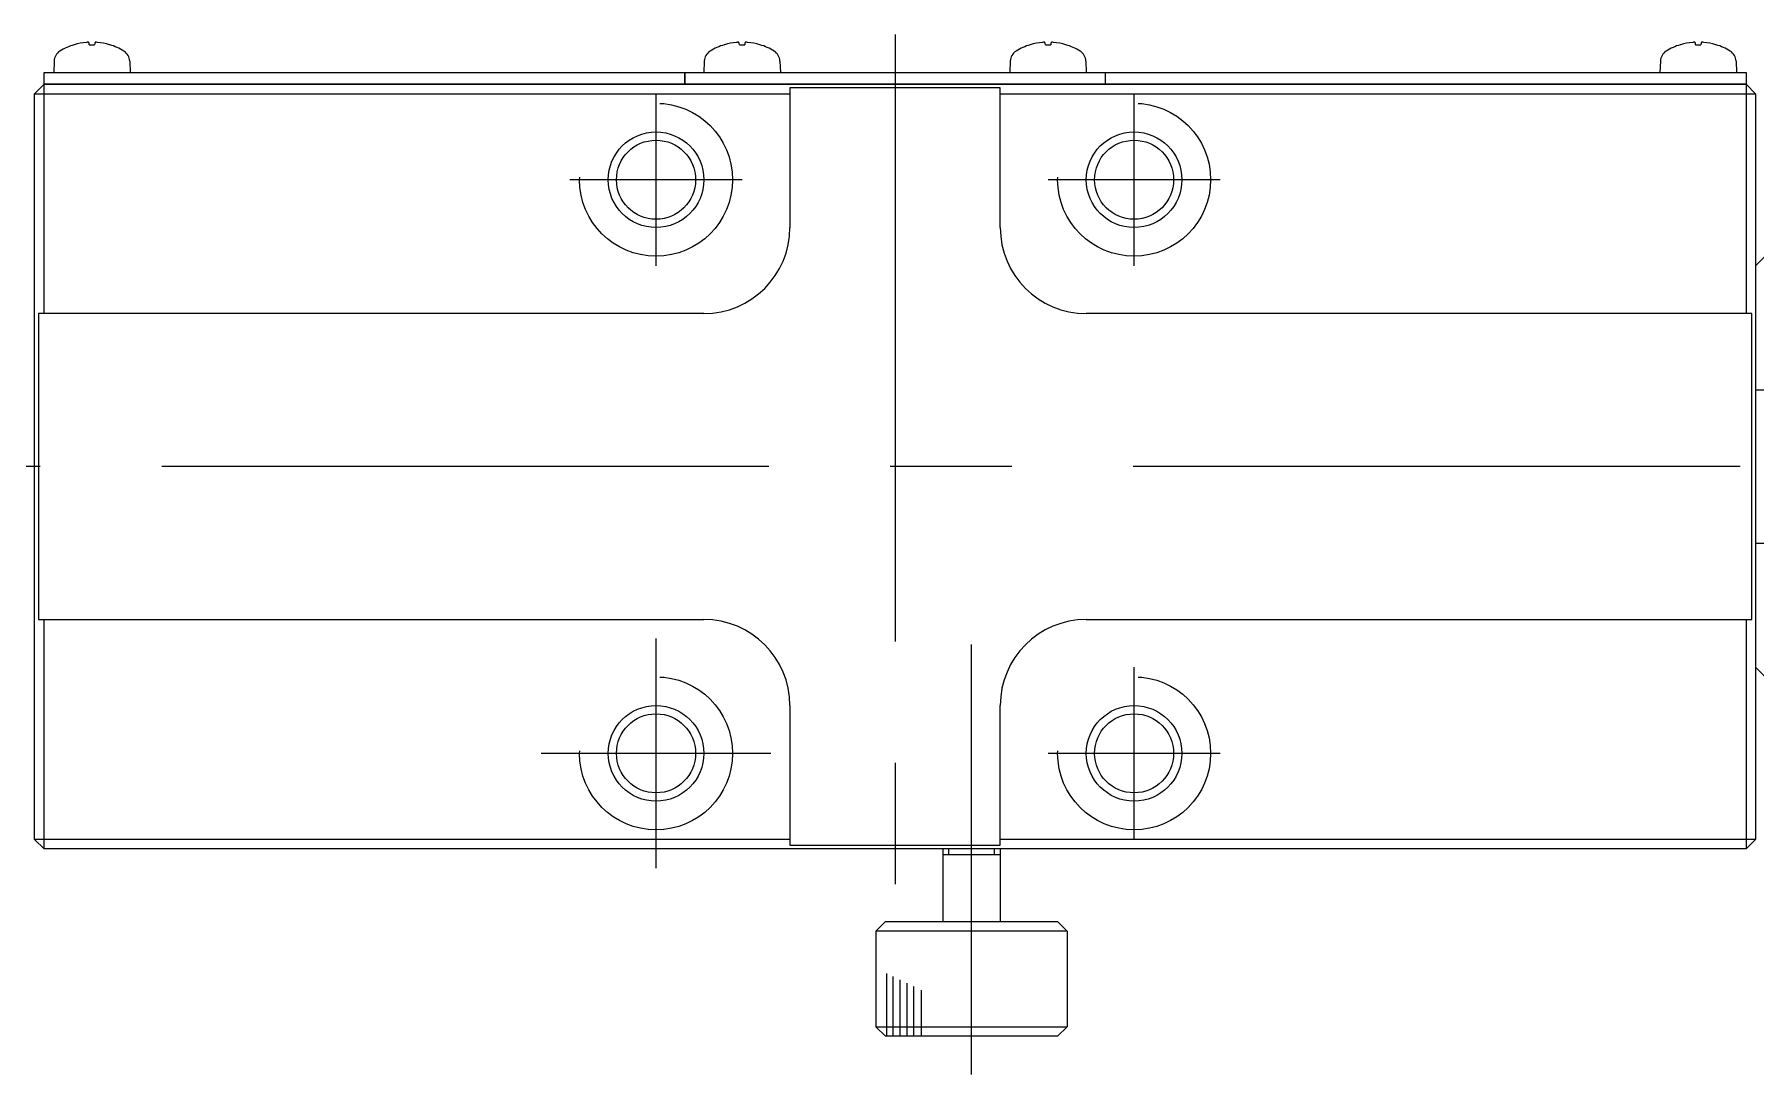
# Model space of a CAD drawing. Extents: x 1 to 273, y 0 to 197.
# Drawn here: x 91.3 to 181.3, y 0.3 to 54.7 of the extents above; entities that cross this region are included whole.
import ezdxf

# ---------------------------------------------------------------- set-up
doc = ezdxf.new("R2010")
doc.units = 0
doc.linetypes.add('CENTER', pattern=[50.8, 31.75, -6.35, 6.35, -6.35])
doc.linetypes.add('DASHED', pattern=[19.05, 12.7, -6.35])
doc.layers.get('0').update_dxf_attribs({"linetype": 'CONTINUOUS'})
doc.layers.add('CENTER', color=1, linetype='CENTER')

msp = doc.modelspace()

# ---------------------------------------------------------------- linework, layer by layer
at = {"color": 7, "linetype": 'CONTINUOUS'}
for p, q in [((93.346, 54.158), (93.347, 54.158)), ((94, 54.28), (93.975, 54.278)), ((94.023, 54.282), (94, 54.28)), ((94.035, 54.282), (94.023, 54.282)), ((94.045, 54.283), (94.035, 54.282)), ((94.055, 54.283), (94.045, 54.283)), ((94.064, 54.283), (94.055, 54.283)), ((94.072, 54.283), (94.064, 54.283)), ((94.079, 54.283), (94.072, 54.283)), ((94.086, 54.282), (94.079, 54.283)), ((94.091, 54.282), (94.086, 54.282)), ((94.096, 54.281), (94.091, 54.282)), ((94.099, 54.28), (94.096, 54.281)), ((94.101, 54.279), (94.099, 54.28)), ((94.102, 54.278), (94.101, 54.279)), ((94.126, 54.158), (94.403, 54.158)), ((94.428, 54.279), (94.427, 54.278)), ((94.43, 54.28), (94.428, 54.279)), ((94.433, 54.281), (94.43, 54.28)), ((94.438, 54.282), (94.433, 54.281)), ((94.443, 54.282), (94.438, 54.282)), ((94.45, 54.283), (94.443, 54.282)), ((94.457, 54.283), (94.45, 54.283)), ((94.465, 54.283), (94.457, 54.283)), ((94.474, 54.283), (94.465, 54.283)), ((94.484, 54.283), (94.474, 54.283)), ((94.495, 54.282), (94.484, 54.283)), ((94.506, 54.282), (94.495, 54.282)), ((94.554, 54.278), (94.506, 54.282)), ((95.182, 54.158), (95.183, 54.158)), ((127.346, 54.158), (127.347, 54.158)), ((128, 54.28), (127.975, 54.278)), ((128.023, 54.282), (128, 54.28)), ((128.035, 54.282), (128.023, 54.282)), ((128.045, 54.283), (128.035, 54.282)), ((128.055, 54.283), (128.045, 54.283)), ((128.064, 54.283), (128.055, 54.283)), ((128.072, 54.283), (128.064, 54.283)), ((128.079, 54.283), (128.072, 54.283)), ((128.086, 54.282), (128.079, 54.283)), ((128.091, 54.282), (128.086, 54.282)), ((128.096, 54.281), (128.091, 54.282)), ((128.099, 54.28), (128.096, 54.281)), ((128.101, 54.279), (128.099, 54.28)), ((128.102, 54.278), (128.101, 54.279)), ((128.126, 54.158), (128.403, 54.158)), ((128.428, 54.279), (128.427, 54.278)), ((128.43, 54.28), (128.428, 54.279)), ((128.433, 54.281), (128.43, 54.28)), ((128.438, 54.282), (128.433, 54.281)), ((128.443, 54.282), (128.438, 54.282)), ((128.45, 54.283), (128.443, 54.282)), ((128.457, 54.283), (128.45, 54.283)), ((128.465, 54.283), (128.457, 54.283)), ((128.474, 54.283), (128.465, 54.283)), ((128.484, 54.283), (128.474, 54.283)), ((128.495, 54.282), (128.484, 54.283)), ((128.506, 54.282), (128.495, 54.282)), ((128.554, 54.278), (128.506, 54.282)), ((129.182, 54.158), (129.183, 54.158)), ((143.346, 54.158), (143.347, 54.158)), ((144, 54.28), (143.975, 54.278)), ((144.023, 54.282), (144, 54.28)), ((144.035, 54.282), (144.023, 54.282)), ((144.045, 54.283), (144.035, 54.282)), ((144.055, 54.283), (144.045, 54.283)), ((144.064, 54.283), (144.055, 54.283)), ((144.072, 54.283), (144.064, 54.283)), ((144.079, 54.283), (144.072, 54.283)), ((144.086, 54.282), (144.079, 54.283)), ((144.091, 54.282), (144.086, 54.282)), ((144.096, 54.281), (144.091, 54.282)), ((144.099, 54.28), (144.096, 54.281)), ((144.101, 54.279), (144.099, 54.28)), ((144.102, 54.278), (144.101, 54.279)), ((144.126, 54.158), (144.403, 54.158)), ((144.428, 54.279), (144.427, 54.278)), ((144.43, 54.28), (144.428, 54.279)), ((144.433, 54.281), (144.43, 54.28)), ((144.438, 54.282), (144.433, 54.281)), ((144.443, 54.282), (144.438, 54.282)), ((144.45, 54.283), (144.443, 54.282)), ((144.457, 54.283), (144.45, 54.283)), ((144.465, 54.283), (144.457, 54.283)), ((144.474, 54.283), (144.465, 54.283)), ((144.484, 54.283), (144.474, 54.283)), ((144.495, 54.282), (144.484, 54.283)), ((144.506, 54.282), (144.495, 54.282)), ((144.554, 54.278), (144.506, 54.282)), ((145.182, 54.158), (145.183, 54.158)), ((177.346, 54.158), (177.347, 54.158)), ((178, 54.28), (177.975, 54.278)), ((178.023, 54.282), (178, 54.28)), ((178.035, 54.282), (178.023, 54.282)), ((178.045, 54.283), (178.035, 54.282)), ((178.055, 54.283), (178.045, 54.283)), ((178.064, 54.283), (178.055, 54.283)), ((178.072, 54.283), (178.064, 54.283)), ((178.079, 54.283), (178.072, 54.283)), ((178.086, 54.282), (178.079, 54.283)), ((178.091, 54.282), (178.086, 54.282)), ((178.096, 54.281), (178.091, 54.282)), ((178.099, 54.28), (178.096, 54.281)), ((178.101, 54.279), (178.099, 54.28)), ((178.102, 54.278), (178.101, 54.279)), ((178.126, 54.158), (178.403, 54.158)), ((178.428, 54.279), (178.427, 54.278)), ((178.43, 54.28), (178.428, 54.279)), ((178.433, 54.281), (178.43, 54.28)), ((178.438, 54.282), (178.433, 54.281)), ((178.443, 54.282), (178.438, 54.282)), ((178.45, 54.283), (178.443, 54.282)), ((178.457, 54.283), (178.45, 54.283)), ((178.465, 54.283), (178.457, 54.283)), ((178.474, 54.283), (178.465, 54.283)), ((178.484, 54.283), (178.474, 54.283)), ((178.495, 54.282), (178.484, 54.283)), ((178.506, 54.282), (178.495, 54.282)), ((178.554, 54.278), (178.506, 54.282)), ((179.182, 54.158), (179.183, 54.158)), ((92.286, 53.3), (92.265, 52.696)), ((96.244, 53.3), (96.265, 52.696)), ((126.286, 53.3), (126.265, 52.696)), ((130.244, 53.3), (130.265, 52.696)), ((142.286, 53.3), (142.265, 52.696)), ((146.244, 53.3), (146.265, 52.696)), ((176.286, 53.3), (176.265, 52.696)), ((180.243, 53.3), (180.265, 52.696)), ((91.765, 40.096), (91.765, 52.696)), ((91.765, 52.696), (180.765, 52.696)), ((125.265, 52.696), (125.265, 52.096)), ((125.265, 52.096), (125.265, 52.696)), ((147.265, 52.096), (147.265, 52.696)), ((147.265, 52.096), (147.265, 52.696)), ((180.765, 52.696), (180.765, 40.096)), ((91.265, 51.596), (91.765, 52.096)), ((91.265, 12.596), (91.265, 51.596)), ((91.265, 51.596), (130.765, 51.596)), ((91.765, 52.096), (180.765, 52.096)), ((180.765, 52.096), (91.765, 52.096)), ((141.765, 51.896), (130.765, 51.896)), ((130.765, 51.896), (130.765, 44.596)), ((141.765, 44.596), (141.765, 51.896)), ((141.765, 51.596), (181.265, 51.596)), ((180.765, 52.096), (181.265, 51.596)), ((181.265, 51.596), (181.265, 12.596)), ((181.265, 42.596), (181.765, 43.096)), ((91.465, 40.096), (91.465, 24.096)), ((126.265, 40.096), (91.465, 40.096)), ((181.065, 40.096), (146.265, 40.096)), ((181.065, 24.096), (181.065, 40.096)), ((184.265, 36.096), (181.265, 36.096)), ((181.265, 28.096), (184.265, 28.096)), ((91.465, 24.096), (126.265, 24.096)), ((91.765, 12.096), (91.765, 24.096)), ((126.265, 24.096), (126.265, 24.096)), ((146.265, 24.096), (181.065, 24.096)), ((180.765, 24.096), (180.765, 12.096)), ((181.765, 21.096), (181.265, 21.596)), ((130.765, 19.596), (130.765, 12.296)), ((141.765, 12.296), (141.765, 19.596)), ((91.765, 12.096), (91.265, 12.596)), ((130.765, 12.596), (91.265, 12.596)), ((180.765, 12.096), (91.765, 12.096)), ((130.765, 12.296), (141.765, 12.296)), ((138.765, 12.096), (138.765, 8.296)), ((141.765, 11.796), (138.765, 11.796)), ((181.265, 12.596), (141.765, 12.596)), ((141.765, 12.096), (141.765, 8.296)), ((181.265, 12.596), (180.765, 12.096)), ((135.765, 8.296), (135.265, 7.796)), ((135.765, 8.296), (144.765, 8.296)), ((144.765, 8.296), (145.265, 7.796)), ((145.265, 7.796), (135.265, 7.796)), ((135.265, 7.796), (135.265, 2.796)), ((145.265, 7.796), (145.265, 2.796)), ((135.265, 2.796), (145.265, 2.796)), ((135.765, 2.296), (135.265, 2.796)), ((144.765, 2.296), (145.265, 2.796)), ((144.765, 2.296), (135.765, 2.296))]:
    msp.add_line(p, q, dxfattribs=at)
at = {"color": 3, "linetype": 'CONTINUOUS'}
for p, q in [((139.066, 12.096), (139.066, 11.796)), ((141.464, 11.796), (141.464, 12.096)), ((135.838, 2.299), (135.838, 5.587)), ((136.174, 2.299), (136.174, 5.424)), ((136.531, 2.299), (136.531, 5.25)), ((136.889, 2.299), (136.889, 5.075)), ((137.247, 2.299), (137.247, 4.901)), ((137.65, 2.299), (137.65, 4.706))]:
    msp.add_line(p, q, dxfattribs=at)
at = {"color": 3, "linetype": 'DASHED'}
for centre in [(123.765, 47.096), (148.765, 47.096), (123.765, 17.096), (148.765, 17.096)]:
    msp.add_circle(centre, 4, dxfattribs=at)
at = {"color": 3, "linetype": 'CONTINUOUS'}
for centre in [(123.765, 47.096), (148.765, 47.096), (123.765, 17.096), (148.765, 17.096)]:
    msp.add_circle(centre, 2.5, dxfattribs=at)
at = {"color": 7, "linetype": 'CONTINUOUS'}
for centre in [(123.765, 47.096), (148.765, 47.096), (123.765, 17.096), (148.765, 17.096)]:
    msp.add_circle(centre, 2.067, dxfattribs=at)
for centre, radius, start, end in [((94.265, 51.096), 3.2, 107.01118, 121.54462), ((93.346, 54.098), 0.06, 90, 107.01118), ((94.26, 51.087), 3.204, 95.10359, 106.72026), ((93.012, 53.996), 1.125, 8.13061, 14.50962), ((95.516, 53.997), 1.125, 165.49038, 171.86939), ((94.269, 51.087), 3.204, 73.27974, 84.89641), ((95.183, 54.098), 0.06, 72.98882, 90), ((94.265, 51.096), 3.2, 58.45538, 72.98882), ((128.265, 51.096), 3.2, 107.01118, 121.54462), ((127.346, 54.098), 0.06, 90, 107.01118), ((128.26, 51.087), 3.204, 95.10359, 106.72026), ((127.012, 53.996), 1.125, 8.13061, 14.50962), ((129.516, 53.997), 1.125, 165.49038, 171.86939), ((128.269, 51.087), 3.204, 73.27974, 84.89641), ((129.183, 54.098), 0.06, 72.98882, 90), ((128.265, 51.096), 3.2, 58.45538, 72.98882), ((144.265, 51.096), 3.2, 107.01118, 121.54462), ((143.346, 54.098), 0.06, 90, 107.01118), ((144.26, 51.087), 3.204, 95.10359, 106.72026), ((143.012, 53.996), 1.125, 8.13061, 14.50962), ((145.516, 53.997), 1.125, 165.49038, 171.86939), ((144.269, 51.087), 3.204, 73.27974, 84.89641), ((145.183, 54.098), 0.06, 72.98882, 90), ((144.265, 51.096), 3.2, 58.45538, 72.98882), ((178.265, 51.096), 3.2, 107.01118, 121.54462), ((177.346, 54.098), 0.06, 90, 107.01118), ((178.26, 51.087), 3.204, 95.10359, 106.72026), ((177.012, 53.996), 1.125, 8.13061, 14.50962), ((179.516, 53.997), 1.125, 165.49038, 171.86939), ((178.269, 51.087), 3.204, 73.27974, 84.89641), ((179.183, 54.098), 0.06, 72.98882, 90), ((178.265, 51.096), 3.2, 58.45538, 72.98882), ((92.925, 53.277), 0.64, 121.54462, 178), ((95.604, 53.277), 0.64, 2, 58.45538), ((126.925, 53.277), 0.64, 121.54462, 178), ((129.604, 53.277), 0.64, 2, 58.45538), ((142.925, 53.277), 0.64, 121.54462, 178), ((145.604, 53.277), 0.64, 2, 58.45538), ((176.925, 53.277), 0.64, 121.54462, 178), ((179.604, 53.277), 0.64, 2, 58.45538), ((126.265, 44.596), 4.5, 270, 0), ((146.265, 44.596), 4.5, 180, 270), ((126.265, 19.596), 4.5, 0, 90), ((146.265, 19.596), 4.5, 90, 180)]:
    msp.add_arc(centre, radius, start, end, dxfattribs=at)
at = {"layer": 'CENTER', "color": 1, "linetype": 'CENTER'}
for p, q in [((136.265, 54.696), (136.265, 10.096)), ((123.765, 42.596), (123.765, 51.596)), ((148.765, 42.596), (148.765, 51.596)), ((128.265, 47.096), (119.265, 47.096)), ((153.265, 47.096), (144.265, 47.096)), ((231.265, 32.096), (89.765, 32.096)), ((123.765, 11.096), (123.765, 23.096)), ((140.265, 0.296), (140.265, 22.796)), ((123.765, 12.596), (123.765, 21.596)), ((148.765, 12.596), (148.765, 21.596)), ((129.765, 17.096), (117.765, 17.096)), ((128.265, 17.096), (119.265, 17.096)), ((153.265, 17.096), (144.265, 17.096))]:
    msp.add_line(p, q, dxfattribs=at)

doc.saveas('drawing.dxf')
